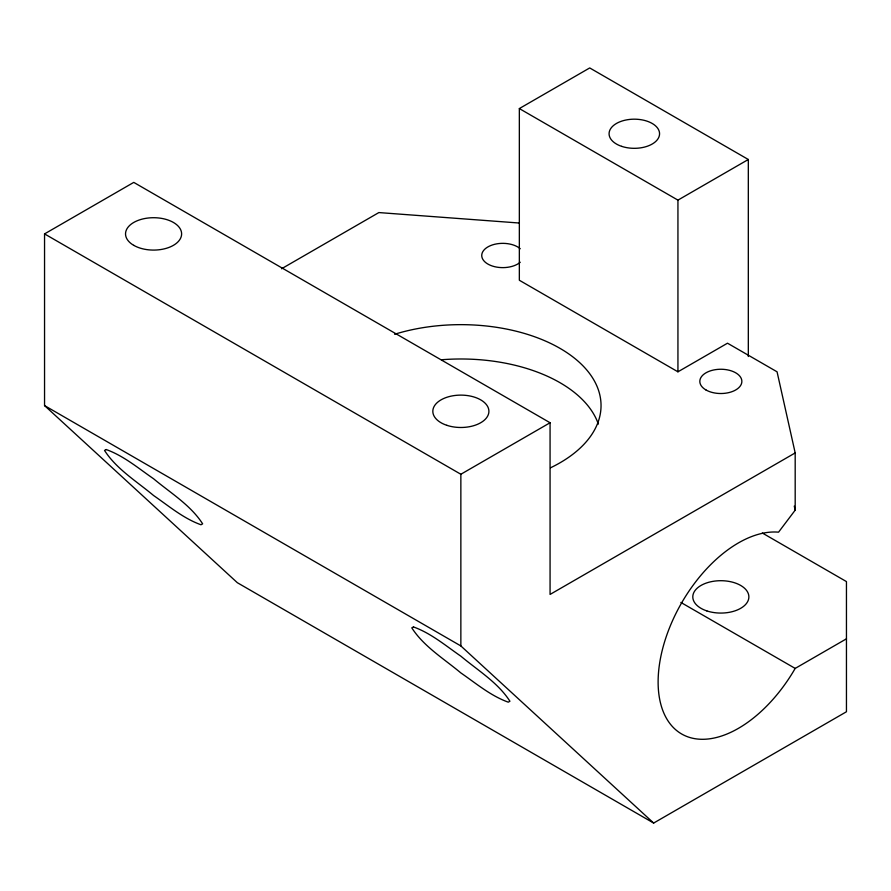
<?xml version="1.0" encoding="UTF-8"?>
<svg xmlns="http://www.w3.org/2000/svg" width="891" height="891" viewBox="0 0 891 891"><rect width="100%" height="100%" fill="white"/><g stroke="black" fill="none" stroke-linecap="round" stroke-linejoin="round"><path stroke-width="1.34" d="M748.317 356.511L748.317 159.5L589.719 67.939L519.342 108.568L519.342 280.253L677.94 371.814L727.502 343.202L777.063 371.814L795.184 452.929L795.184 510.153L778.556 532.172A113.547 65.555 -60 0 0 672.638 620.437A113.547 65.555 -60 0 0 686.794 736.456A113.547 65.555 -60 0 0 795.184 668.417L846.45 638.814M762.351 533.03L846.45 581.589L846.45 711.753L653.66 823.061L237.34 582.703L44.55 405.583L44.55 233.899L133.761 182.388L550.07 422.746L550.07 594.431L795.184 452.929M281.545 268.759L378.864 212.57L519.342 223.028M519.342 108.568L677.94 200.13L748.317 159.5M44.55 233.899L460.859 474.257L550.07 422.746M680.869 602.427L795.184 668.417M44.55 405.583L460.859 645.942L653.66 823.061M794.271 506.099L795.184 510.153M677.94 200.13L677.94 371.814M460.859 474.257L460.859 645.942M441.891 359.73A140.177 80.936 0 0 1 598.34 424.105M520.255 262.232A21.028 12.14 0 0 1 488.903 264.616A21.028 12.14 0 0 1 488.903 246.361A21.028 12.14 0 0 1 520.255 248.745M394.59 334.27A140.177 80.936 0 0 1 577.078 360.32A140.177 80.936 0 0 1 550.582 467.764M106.196 449.532L104.525 450.445C116.576 469.201 136.724 481.374 153.586 495.519C168.811 505.999 183.401 518.451 200.976 524.766L202.647 523.841C190.596 505.086 170.448 492.912 153.586 478.768C138.361 468.298 123.771 455.836 106.196 449.532M413.469 626.93L411.798 627.854C423.849 646.61 444.008 658.783 460.859 672.928C476.084 683.397 490.674 695.86 508.26 702.164L509.93 701.25C497.88 682.495 477.721 670.322 460.859 656.177C445.645 645.697 431.055 633.245 413.469 626.93M706.819 610.903A28.033 16.183 0 0 0 748.874 596.881A28.033 16.183 0 0 0 706.819 582.87A28.033 16.183 0 0 0 706.819 610.903M446.848 425.319A28.033 16.183 0 0 0 488.903 411.308A28.033 16.183 0 0 0 446.848 397.286A28.033 16.183 0 0 0 446.848 425.319M133.761 245.348A28.033 16.183 0 0 0 180.661 238.086A28.033 16.183 0 0 0 146.324 218.262A28.033 16.183 0 0 0 133.761 245.348M705.973 389.968A21.028 12.14 0 0 0 741.145 384.533A21.028 12.14 0 0 0 715.395 369.665A21.028 12.14 0 0 0 705.973 389.968M621.706 146.369A25.238 14.568 0 0 0 659.563 133.75A25.238 14.568 0 0 0 621.706 121.131A25.238 14.568 0 0 0 621.706 146.369"/></g></svg>
